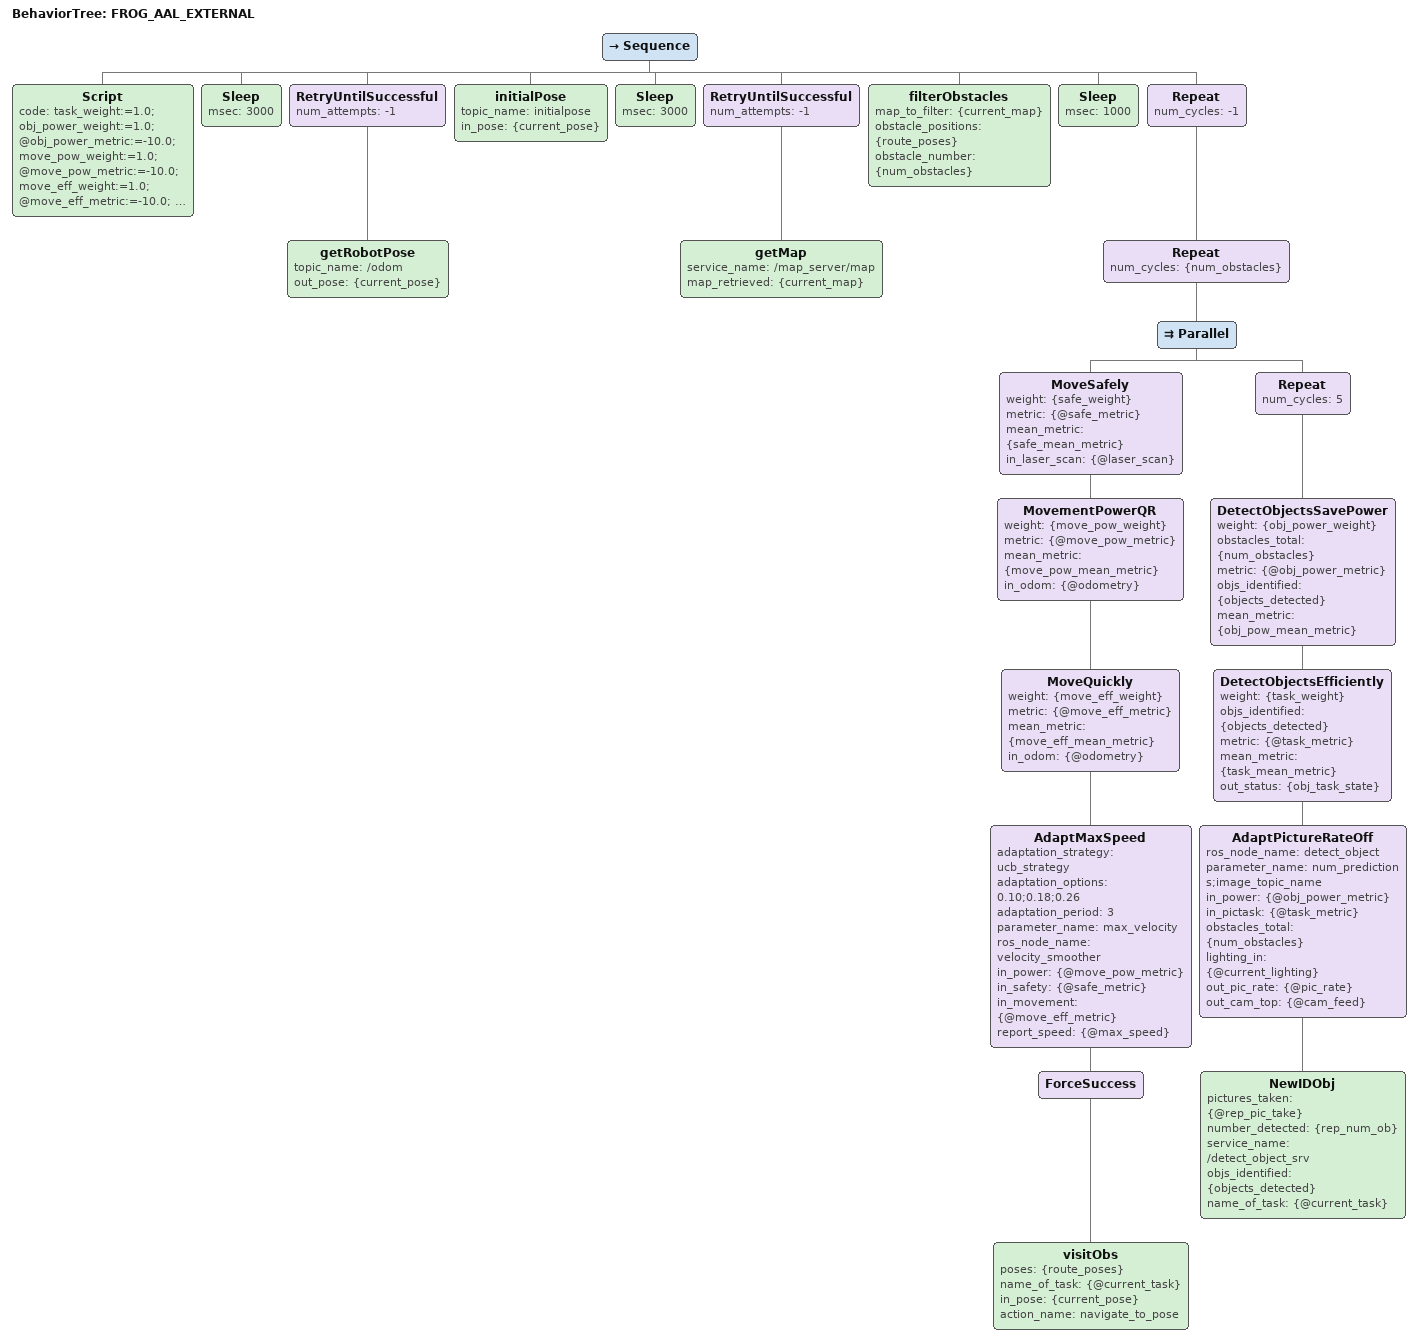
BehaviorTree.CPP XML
<root BTCPP_format="4" main_tree_to_execute="FROG_AAL_EXTERNAL">
	<include ros_pkg="rebet_frog" path="trees/frog_task_based.xml"/>
  	<BehaviorTree ID="FROG_AAL_EXTERNAL">

		<Sequence>
			<Script code="task_weight:=1.0; obj_power_weight:=1.0; @obj_power_metric:=-10.0; move_pow_weight:=1.0; @move_pow_metric:=-10.0; move_eff_weight:=1.0; @move_eff_metric:=-10.0; safe_weight:=1.0; @safe_metric:=-10.0"/>

			<Sleep msec="3000"/>
			<RetryUntilSuccessful num_attempts="-1">
				<getRobotPose topic_name="/odom" out_pose="{current_pose}" />
			</RetryUntilSuccessful>

			<initialPose topic_name="initialpose" in_pose="{current_pose}" />
			<Sleep msec="3000"/>

			<RetryUntilSuccessful num_attempts="-1">
				<getMap service_name="/map_server/map" map_retrieved="{current_map}"/>
			</RetryUntilSuccessful>

			<filterObstacles map_to_filter="{current_map}" obstacle_positions="{route_poses}" obstacle_number="{num_obstacles}"/>
			<Sleep msec="1000"/>
				<Repeat num_cycles="-1">

				<Repeat num_cycles="{num_obstacles}">
					<Parallel>
						<MoveSafely weight="{safe_weight}" metric="{@safe_metric}" mean_metric="{safe_mean_metric}" in_laser_scan="{@laser_scan}">
						<MovementPowerQR weight="{move_pow_weight}" metric="{@move_pow_metric}" mean_metric="{move_pow_mean_metric}" in_odom="{@odometry}">
						<MoveQuickly weight="{move_eff_weight}" metric="{@move_eff_metric}" mean_metric="{move_eff_mean_metric}" in_odom="{@odometry}">
							<AdaptMaxSpeed adaptation_strategy="ucb_strategy" adaptation_options="0.10;0.18;0.26" adaptation_period="3" parameter_name="max_velocity" ros_node_name="velocity_smoother" in_power="{@move_pow_metric}" in_safety="{@safe_metric}" in_movement="{@move_eff_metric}" report_speed="{@max_speed}" >
									<ForceSuccess>
										<visitObs poses="{route_poses}" name_of_task="{@current_task}"  in_pose="{current_pose}" action_name="navigate_to_pose"/>
									</ForceSuccess>
							</AdaptMaxSpeed>
						</MoveQuickly>
						</MovementPowerQR>
						</MoveSafely>
						<Repeat num_cycles="5">
							<DetectObjectsSavePower weight="{obj_power_weight}" obstacles_total="{num_obstacles}" metric="{@obj_power_metric}" objs_identified="{objects_detected}" mean_metric="{obj_pow_mean_metric}">
							<DetectObjectsEfficiently weight="{task_weight}" objs_identified="{objects_detected}" metric="{@task_metric}" mean_metric="{task_mean_metric}" out_status="{obj_task_state}" >
								<AdaptPictureRateOff ros_node_name="detect_object" parameter_name="num_predictions;image_topic_name" in_power="{@obj_power_metric}" in_pictask="{@task_metric}" obstacles_total="{num_obstacles}" lighting_in="{@current_lighting}" out_pic_rate="{@pic_rate}" out_cam_top="{@cam_feed}">
									<NewIDObj pictures_taken="{@rep_pic_take}" number_detected="{rep_num_ob}" service_name="/detect_object_srv" objs_identified="{objects_detected}" name_of_task="{@current_task}"/>
								</AdaptPictureRateOff>
							</DetectObjectsEfficiently>
							</DetectObjectsSavePower>
						</Repeat>
					</Parallel>
				</Repeat>

				</Repeat>

		</Sequence>
  </BehaviorTree>
</root>
